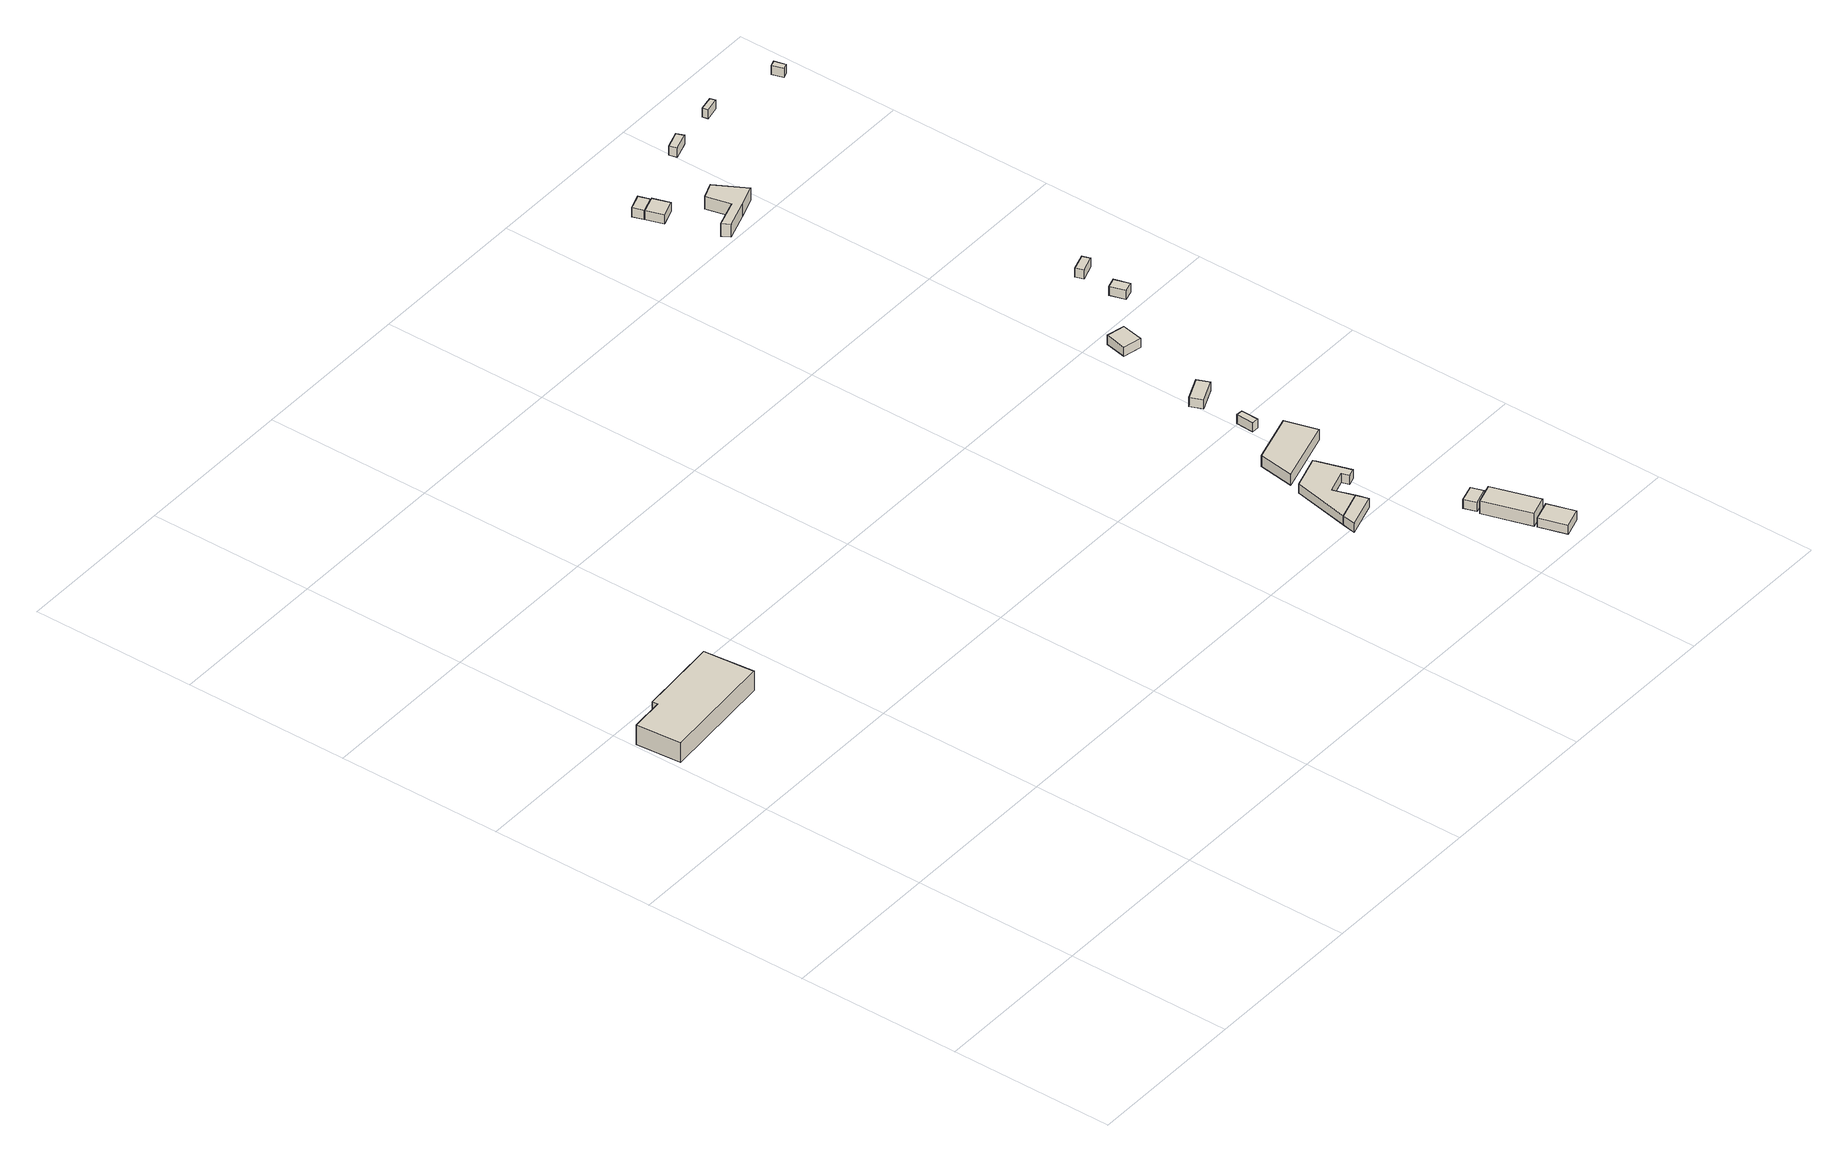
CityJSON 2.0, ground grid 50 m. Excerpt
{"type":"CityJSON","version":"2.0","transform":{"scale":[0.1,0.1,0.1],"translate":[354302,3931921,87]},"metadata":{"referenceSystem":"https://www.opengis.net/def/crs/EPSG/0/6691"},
"CityObjects":{
"building1":{"type":"Building","attributes":{"usage":"452","measuredHeight":10.1,"storeysAboveGround":2,"BuildingIDAttribute.prefecture":"14","BuildingIDAttribute.city":"14153","BuildingDetailAttribute.totalFloorArea":1030.45,"BuildingDetailAttribute.buildingFootprintArea":515.22,"BuildingDetailAttribute.buildingStructureType":"610","BuildingDetailAttribute.buildingStructureOrgType":"2","BuildingDetailAttribute.orgUsage":"193","BuildingDetailAttribute.surveyYear":2015},"geometry":[{"type":"Solid","lod":"1","boundaries":[[[[0,1,2,3,4,5]],[[4,6,7,5]],[[3,8,6,4]],[[2,9,8,3]],[[1,10,9,2]],[[0,11,10,1]],[[5,7,11,0]],[[6,8,9,10,11,7]]]]}]},
"building2":{"type":"Building","attributes":{"BuildingIDAttribute.prefecture":"14","BuildingIDAttribute.city":"14153","BuildingDetailAttribute.surveyYear":2015},"geometry":[{"type":"Solid","lod":"1","boundaries":[[[[12,13,14,15]],[[14,16,17,15]],[[13,18,16,14]],[[12,19,18,13]],[[15,17,19,12]],[[16,18,19,17]]]]}]},
"building3":{"type":"Building","attributes":{"usage":"431","storeysAboveGround":2,"BuildingIDAttribute.prefecture":"14","BuildingIDAttribute.city":"14153","BuildingDetailAttribute.totalFloorArea":318.06,"BuildingDetailAttribute.buildingFootprintArea":159.03,"BuildingDetailAttribute.buildingStructureType":"610","BuildingDetailAttribute.buildingStructureOrgType":"2","BuildingDetailAttribute.orgUsage":"143","BuildingDetailAttribute.surveyYear":2015},"geometry":[{"type":"Solid","lod":"1","boundaries":[[[[20,21,22,12,15,23,24,25,26]],[[25,27,28,26]],[[24,29,27,25]],[[23,30,29,24]],[[15,17,30,23]],[[12,19,17,15]],[[22,31,19,12]],[[21,32,31,22]],[[20,33,32,21]],[[26,28,33,20]],[[27,29,30,17,19,31,32,33,28]]]]}]},
"building4":{"type":"Building","attributes":{"BuildingIDAttribute.prefecture":"14","BuildingIDAttribute.city":"14153","BuildingDetailAttribute.surveyYear":2015},"geometry":[{"type":"Solid","lod":"1","boundaries":[[[[34,35,36,37]],[[36,38,39,37]],[[35,40,38,36]],[[34,41,40,35]],[[37,39,41,34]],[[38,40,41,39]]]]}]},
"building5":{"type":"Building","attributes":{"usage":"431","measuredHeight":4.5,"storeysAboveGround":1,"BuildingIDAttribute.prefecture":"14","BuildingIDAttribute.city":"14153","BuildingDetailAttribute.totalFloorArea":97.64,"BuildingDetailAttribute.buildingFootprintArea":97.64,"BuildingDetailAttribute.buildingStructureType":"601","BuildingDetailAttribute.buildingStructureOrgType":"1","BuildingDetailAttribute.orgUsage":"143","BuildingDetailAttribute.surveyYear":2015},"geometry":[{"type":"Solid","lod":"1","boundaries":[[[[42,43,44,45]],[[44,46,47,45]],[[43,48,46,44]],[[42,49,48,43]],[[45,47,49,42]],[[46,48,49,47]]]]}]},
"building6":{"type":"Building","attributes":{"BuildingIDAttribute.prefecture":"14","BuildingIDAttribute.city":"14153","BuildingDetailAttribute.surveyYear":2015},"geometry":[{"type":"Solid","lod":"1","boundaries":[[[[50,51,52,53]],[[52,54,55,53]],[[51,56,54,52]],[[50,57,56,51]],[[53,55,57,50]],[[54,56,57,55]]]]}]},
"building7":{"type":"Building","attributes":{"usage":"441","measuredHeight":6.1,"storeysAboveGround":1,"BuildingIDAttribute.prefecture":"14","BuildingIDAttribute.city":"14153","BuildingDetailAttribute.totalFloorArea":177.44,"BuildingDetailAttribute.buildingFootprintArea":177.44,"BuildingDetailAttribute.buildingStructureType":"610","BuildingDetailAttribute.buildingStructureOrgType":"2","BuildingDetailAttribute.orgUsage":"172","BuildingDetailAttribute.surveyYear":2015},"geometry":[{"type":"Solid","lod":"1","boundaries":[[[[58,59,60,61]],[[60,62,63,61]],[[59,64,62,60]],[[58,65,64,59]],[[61,63,65,58]],[[62,64,65,63]]]]}]},
"building8":{"type":"Building","attributes":{"BuildingIDAttribute.prefecture":"14","BuildingIDAttribute.city":"14153","BuildingDetailAttribute.surveyYear":2015},"geometry":[{"type":"Solid","lod":"1","boundaries":[[[[66,67,68,69]],[[68,70,71,69]],[[67,72,70,68]],[[66,73,72,67]],[[69,71,73,66]],[[70,72,73,71]]]]}]},
"building9":{"type":"Building","attributes":{"BuildingIDAttribute.prefecture":"14","BuildingIDAttribute.city":"14153","BuildingDetailAttribute.surveyYear":2015},"geometry":[{"type":"Solid","lod":"1","boundaries":[[[[74,75,76,77]],[[76,78,79,77]],[[75,80,78,76]],[[74,81,80,75]],[[77,79,81,74]],[[78,80,81,79]]]]}]},
"building10":{"type":"Building","attributes":{"BuildingIDAttribute.prefecture":"14","BuildingIDAttribute.city":"14153","BuildingDetailAttribute.surveyYear":2015},"geometry":[{"type":"Solid","lod":"1","boundaries":[[[[82,83,84,85]],[[84,86,87,85]],[[83,88,86,84]],[[82,89,88,83]],[[85,87,89,82]],[[86,88,89,87]]]]}]},
"building11":{"type":"Building","attributes":{"usage":"401","storeysAboveGround":1,"BuildingIDAttribute.prefecture":"14","BuildingIDAttribute.city":"14153","BuildingDetailAttribute.totalFloorArea":17.57,"BuildingDetailAttribute.buildingFootprintArea":17.57,"BuildingDetailAttribute.buildingStructureType":"601","BuildingDetailAttribute.buildingStructureOrgType":"1","BuildingDetailAttribute.orgUsage":"61","BuildingDetailAttribute.surveyYear":2015},"geometry":[{"type":"Solid","lod":"1","boundaries":[[[[90,91,92,93,94]],[[93,95,96,94]],[[92,97,95,93]],[[91,98,97,92]],[[90,99,98,91]],[[94,96,99,90]],[[95,97,98,99,96]]]]}]},
"building12":{"type":"Building","attributes":{"usage":"401","storeysAboveGround":1,"BuildingIDAttribute.prefecture":"14","BuildingIDAttribute.city":"14153","BuildingDetailAttribute.totalFloorArea":29.63,"BuildingDetailAttribute.buildingFootprintArea":29.63,"BuildingDetailAttribute.buildingStructureType":"601","BuildingDetailAttribute.buildingStructureOrgType":"1","BuildingDetailAttribute.orgUsage":"61","BuildingDetailAttribute.surveyYear":2015},"geometry":[{"type":"Solid","lod":"1","boundaries":[[[[100,101,102,103,104]],[[103,105,106,104]],[[102,107,105,103]],[[101,108,107,102]],[[100,109,108,101]],[[104,106,109,100]],[[105,107,108,109,106]]]]}]},
"building13":{"type":"Building","attributes":{"usage":"441","measuredHeight":4.8,"storeysAboveGround":1,"BuildingIDAttribute.prefecture":"14","BuildingIDAttribute.city":"14153","BuildingDetailAttribute.totalFloorArea":100.46,"BuildingDetailAttribute.buildingFootprintArea":100.46,"BuildingDetailAttribute.buildingStructureType":"601","BuildingDetailAttribute.buildingStructureOrgType":"1","BuildingDetailAttribute.orgUsage":"172","BuildingDetailAttribute.surveyYear":2015},"geometry":[{"type":"Solid","lod":"1","boundaries":[[[[110,111,112,113,114,115,116]],[[115,117,118,116]],[[114,119,117,115]],[[113,120,119,114]],[[112,121,120,113]],[[111,122,121,112]],[[110,123,122,111]],[[116,118,123,110]],[[117,119,120,121,122,123,118]]]]}]},
"building14":{"type":"Building","attributes":{"BuildingIDAttribute.prefecture":"14","BuildingIDAttribute.city":"14153","BuildingDetailAttribute.surveyYear":2015},"geometry":[{"type":"Solid","lod":"1","boundaries":[[[[124,125,126,127]],[[126,128,129,127]],[[125,130,128,126]],[[124,131,130,125]],[[127,129,131,124]],[[128,130,131,129]]]]}]},
"building15":{"type":"Building","attributes":{"BuildingIDAttribute.prefecture":"14","BuildingIDAttribute.city":"14153","BuildingDetailAttribute.surveyYear":2015},"geometry":[{"type":"Solid","lod":"1","boundaries":[[[[132,133,134,135]],[[134,136,137,135]],[[133,138,136,134]],[[132,139,138,133]],[[135,137,139,132]],[[136,138,139,137]]]]}]},
"building16":{"type":"Building","attributes":{"BuildingIDAttribute.prefecture":"14","BuildingIDAttribute.city":"14153","BuildingDetailAttribute.surveyYear":2015},"geometry":[{"type":"Solid","lod":"1","boundaries":[[[[140,141,142,143]],[[142,144,145,143]],[[141,146,144,142]],[[140,147,146,141]],[[143,145,147,140]],[[144,146,147,145]]]]}]},
"building17":{"type":"Building","attributes":{"BuildingIDAttribute.prefecture":"14","BuildingIDAttribute.city":"14153","BuildingDetailAttribute.surveyYear":2015},"geometry":[{"type":"Solid","lod":"1","boundaries":[[[[148,149,150,151]],[[150,152,153,151]],[[149,154,152,150]],[[148,155,154,149]],[[151,153,155,148]],[[152,154,155,153]]]]}]},
"building18":{"type":"Building","attributes":{"BuildingIDAttribute.prefecture":"14","BuildingIDAttribute.city":"14153","BuildingDetailAttribute.surveyYear":2015},"geometry":[{"type":"Solid","lod":"1","boundaries":[[[[156,157,158,159]],[[158,160,161,159]],[[157,162,160,158]],[[156,163,162,157]],[[159,161,163,156]],[[160,162,163,161]]]]}]}
},
"vertices":[
[20,1294,1],[9,1431,1],[112,1440,1],[110,1457,1],[358,1478,1],[372,1324,1],[358,1478,66],[372,1324,66],[110,1457,66],[112,1440,66],[9,1431,66],[20,1294,66],
[1879,513,57],[1890,477,57],[1783,444,57],[1792,486,57],[1783,444,87],[1792,486,87],[1890,477,87],[1879,513,87],
[1934,574,57],[1927,597,57],[1859,576,57],[1826,658,57],[1926,689,57],[1929,680,57],[1959,582,57],[1929,680,87],[1959,582,87],[1926,689,87],[1826,658,87],[1859,576,87],[1927,597,87],[1934,574,87],
[2100,261,55],[2049,245,55],[2037,283,55],[2088,298,55],[2037,283,85],[2088,298,85],[2049,245,85],[2100,261,85],
[2046,235,55],[2108,254,55],[2152,111,55],[2090,91,55],[2152,111,97],[2090,91,97],[2108,254,97],[2046,235,97],
[2094,84,54],[2155,102,54],[2180,20,54],[2119,1,54],[2180,20,84],[2119,1,84],[2155,102,84],[2094,84,84],
[1839,694,57],[1855,802,57],[2005,845,57],[2032,749,57],[2005,845,93],[2032,749,93],[1855,802,93],[1839,694,93],
[1948,902,63],[1951,956,63],[1971,955,63],[1969,901,63],[1971,955,93],[1969,901,93],[1951,956,93],[1948,902,93],
[1936,1101,58],[2006,1132,58],[2022,1096,58],[1952,1065,58],[2022,1096,88],[1952,1065,88],[2006,1132,88],[1936,1101,88],
[2003,1420,67],[2059,1408,67],[2046,1343,67],[1990,1355,67],[2046,1343,97],[1990,1355,97],[2059,1408,97],[2003,1420,97],
[1658,2710,81],[1706,2726,81],[1717,2693,81],[1672,2678,81],[1669,2677,81],[1672,2678,111],[1669,2677,111],[1717,2693,111],[1706,2726,111],[1658,2710,111],
[1672,2678,78],[1717,2693,78],[1724,2695,78],[1741,2644,78],[1689,2626,78],[1741,2644,108],[1689,2626,108],[1724,2695,108],[1717,2693,108],[1672,2678,108],
[1841,2489,71],[1758,2461,71],[1744,2485,71],[1827,2512,71],[1809,2586,71],[1856,2605,71],[1909,2513,71],[1856,2605,113],[1909,2513,113],[1809,2586,113],[1827,2512,113],[1744,2485,113],[1758,2461,113],[1841,2489,113],
[2209,1501,69],[2178,1492,69],[2165,1538,69],[2195,1547,69],[2165,1538,99],[2195,1547,99],[2178,1492,99],[2209,1501,99],
[2221,1670,69],[2229,1647,69],[2179,1630,69],[2171,1654,69],[2179,1630,99],[2171,1654,99],[2229,1647,99],[2221,1670,99],
[1986,2788,75],[1932,2770,75],[1925,2793,75],[1978,2811,75],[1925,2793,105],[1978,2811,105],[1932,2770,105],[1986,2788,105],
[2106,2822,73],[2149,2830,73],[2153,2814,73],[2109,2805,73],[2153,2814,103],[2109,2805,103],[2149,2830,103],[2106,2822,103],
[2366,2754,71],[2356,2789,71],[2375,2794,71],[2384,2760,71],[2375,2794,101],[2384,2760,101],[2356,2789,101],[2366,2754,101]
]}
